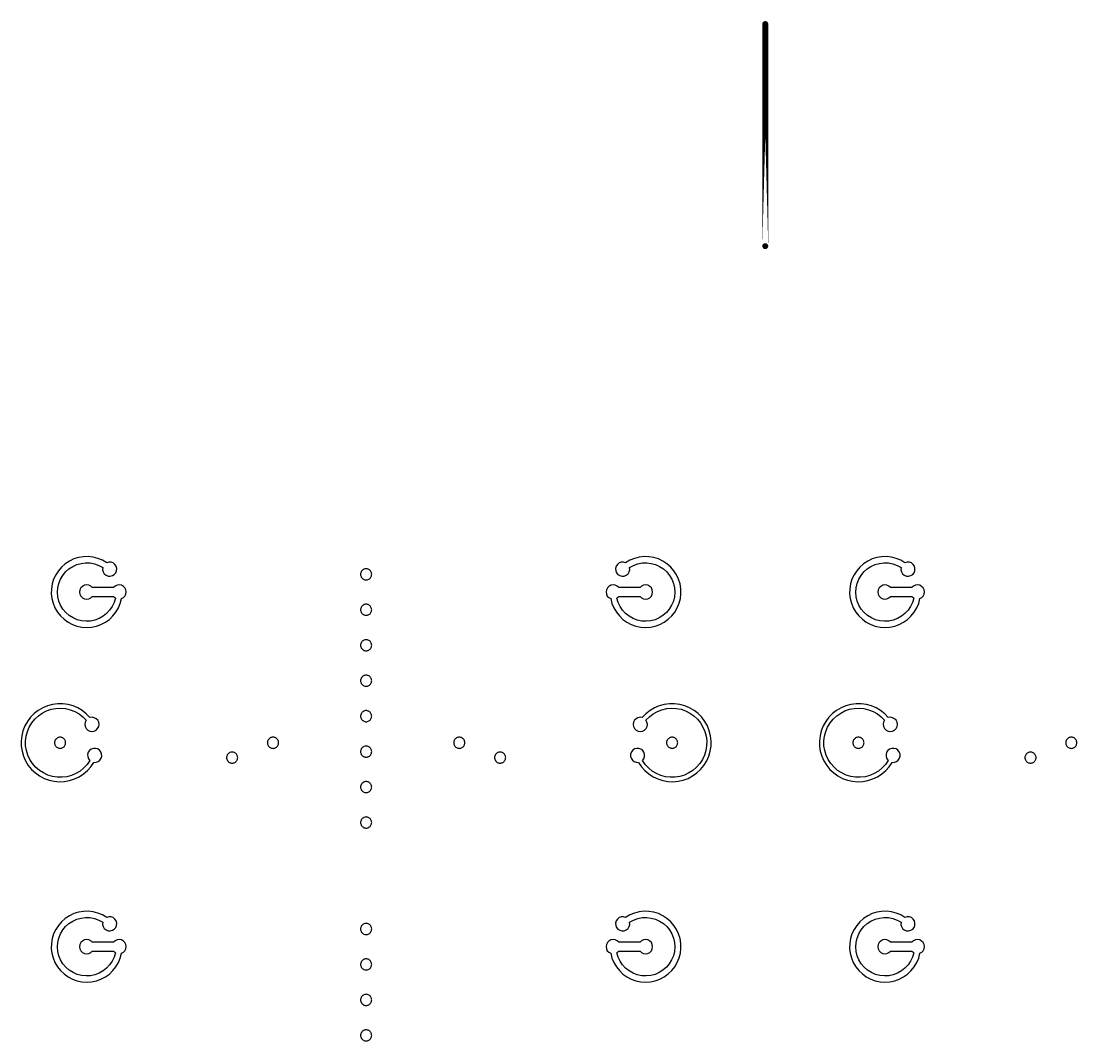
# Model space of a CAD drawing. Extents: x -100 to 100, y -100 to 100.
# Drawn here: x -53.16 to -38.91, y 50.46 to 64.24 of the extents above; entities that cross this region are included whole.
import ezdxf

# ---------------------------------------------------------------- set-up
doc = ezdxf.new("R2010")
doc.units = 0
doc.layers.get('0').update_dxf_attribs({"linetype": 'continuous'})
doc.layers.add('L8', color=7, linetype='continuous')

# ---------------------------------------------------------------- blocks, each defined once
blk = doc.blocks.new('LDI_XFL94-0512-011_L8_B1')
at = {"layer": 'L8'}
for points in [[(-52.06, -53.322), (-52.062, -53.352), (-52.055, -53.381), (-52.039, -53.407), (-52.015, -53.426), (-51.987, -53.437), (-51.957, -53.439), (-51.928, -53.431), (-51.903, -53.415), (-51.884, -53.392), (-51.873, -53.364), (-51.871, -53.334), (-51.879, -53.305), (-51.895, -53.279), (-51.919, -53.26), (-51.947, -53.25), (-51.977, -53.248), (-52.006, -53.256), (-52.063, -53.223), (-52.125, -53.198), (-52.189, -53.182), (-52.255, -53.174), (-52.321, -53.176), (-52.386, -53.187), (-52.45, -53.206), (-52.509, -53.235), (-52.565, -53.271), (-52.615, -53.315), (-52.658, -53.365), (-52.694, -53.42), (-52.722, -53.48), (-52.742, -53.543), (-52.752, -53.609), (-52.754, -53.675), (-52.746, -53.741), (-52.73, -53.805), (-52.704, -53.866), (-52.671, -53.923), (-52.63, -53.975), (-52.582, -54.021), (-52.528, -54.06), (-52.469, -54.091), (-52.407, -54.113), (-52.342, -54.127), (-52.276, -54.132), (-52.21, -54.127), (-52.145, -54.114), (-52.083, -54.091), (-52.024, -54.061), (-51.97, -54.022), (-51.922, -53.976), (-51.881, -53.925), (-51.847, -53.868), (-51.822, -53.807), (-51.805, -53.742), (-51.779, -53.728), (-51.759, -53.707), (-51.747, -53.68), (-51.743, -53.651), (-51.747, -53.623), (-51.761, -53.597), (-51.781, -53.576), (-51.807, -53.562), (-51.836, -53.557), (-51.865, -53.561), (-51.892, -53.573), (-51.913, -53.593), (-52.201, -53.593), (-52.222, -53.573), (-52.249, -53.561), (-52.278, -53.557), (-52.307, -53.562), (-52.333, -53.576), (-52.354, -53.597), (-52.367, -53.624), (-52.371, -53.653), (-52.367, -53.682), (-52.354, -53.708), (-52.333, -53.729), (-52.307, -53.743), (-52.278, -53.748), (-52.249, -53.745), (-52.222, -53.732), (-52.201, -53.713), (-51.913, -53.713), (-51.902, -53.724), (-51.889, -53.734), (-51.906, -53.793), (-51.932, -53.848), (-51.966, -53.898), (-52.007, -53.943), (-52.055, -53.98), (-52.107, -54.01), (-52.164, -54.032), (-52.224, -54.045), (-52.285, -54.048), (-52.345, -54.042), (-52.404, -54.026), (-52.46, -54.002), (-52.511, -53.97), (-52.557, -53.93), (-52.596, -53.884), (-52.628, -53.832), (-52.651, -53.775), (-52.666, -53.716), (-52.671, -53.656), (-52.666, -53.595), (-52.653, -53.536), (-52.631, -53.479), (-52.6, -53.427), (-52.561, -53.38), (-52.516, -53.339), (-52.465, -53.306), (-52.41, -53.281), (-52.351, -53.265), (-52.291, -53.258), (-52.23, -53.26), (-52.17, -53.272), (-52.113, -53.292), (-52.06, -53.322)], [(-45.117, -53.734), (-45.104, -53.724), (-45.093, -53.713), (-44.805, -53.713), (-44.784, -53.732), (-44.757, -53.745), (-44.728, -53.748), (-44.699, -53.743), (-44.673, -53.729), (-44.652, -53.708), (-44.639, -53.682), (-44.635, -53.653), (-44.639, -53.624), (-44.652, -53.597), (-44.673, -53.576), (-44.699, -53.562), (-44.728, -53.557), (-44.757, -53.561), (-44.784, -53.573), (-44.805, -53.593), (-45.093, -53.593), (-45.114, -53.573), (-45.141, -53.561), (-45.17, -53.557), (-45.199, -53.562), (-45.225, -53.576), (-45.245, -53.597), (-45.259, -53.623), (-45.263, -53.651), (-45.259, -53.68), (-45.247, -53.707), (-45.227, -53.728), (-45.201, -53.742), (-45.184, -53.807), (-45.159, -53.868), (-45.125, -53.925), (-45.084, -53.976), (-45.036, -54.022), (-44.982, -54.061), (-44.923, -54.091), (-44.861, -54.114), (-44.796, -54.127), (-44.73, -54.132), (-44.664, -54.127), (-44.599, -54.113), (-44.537, -54.091), (-44.478, -54.06), (-44.424, -54.021), (-44.376, -53.975), (-44.335, -53.923), (-44.302, -53.866), (-44.276, -53.805), (-44.26, -53.741), (-44.252, -53.675), (-44.254, -53.609), (-44.264, -53.543), (-44.284, -53.48), (-44.312, -53.42), (-44.348, -53.365), (-44.391, -53.315), (-44.441, -53.271), (-44.497, -53.235), (-44.556, -53.206), (-44.62, -53.187), (-44.685, -53.176), (-44.751, -53.174), (-44.817, -53.182), (-44.881, -53.198), (-44.943, -53.223), (-45, -53.256), (-45.029, -53.248), (-45.059, -53.25), (-45.087, -53.26), (-45.111, -53.279), (-45.127, -53.305), (-45.135, -53.334), (-45.133, -53.364), (-45.122, -53.392), (-45.103, -53.415), (-45.078, -53.431), (-45.049, -53.439), (-45.019, -53.437), (-44.991, -53.426), (-44.967, -53.407), (-44.951, -53.381), (-44.944, -53.352), (-44.946, -53.322), (-44.893, -53.292), (-44.836, -53.272), (-44.776, -53.26), (-44.715, -53.258), (-44.655, -53.265), (-44.596, -53.281), (-44.541, -53.306), (-44.49, -53.339), (-44.445, -53.38), (-44.406, -53.427), (-44.375, -53.479), (-44.353, -53.536), (-44.34, -53.595), (-44.335, -53.656), (-44.34, -53.716), (-44.355, -53.775), (-44.378, -53.832), (-44.41, -53.884), (-44.449, -53.93), (-44.495, -53.97), (-44.546, -54.002), (-44.602, -54.026), (-44.661, -54.042), (-44.721, -54.048), (-44.782, -54.045), (-44.842, -54.032), (-44.899, -54.01), (-44.951, -53.98), (-44.999, -53.943), (-45.04, -53.898), (-45.074, -53.848), (-45.1, -53.793), (-45.117, -53.734)], [(-41.281, -53.322), (-41.283, -53.352), (-41.276, -53.381), (-41.26, -53.407), (-41.237, -53.426), (-41.209, -53.437), (-41.179, -53.439), (-41.15, -53.431), (-41.124, -53.415), (-41.105, -53.392), (-41.094, -53.364), (-41.093, -53.334), (-41.1, -53.305), (-41.117, -53.279), (-41.14, -53.26), (-41.169, -53.25), (-41.199, -53.248), (-41.228, -53.256), (-41.285, -53.223), (-41.346, -53.198), (-41.41, -53.182), (-41.476, -53.174), (-41.543, -53.176), (-41.608, -53.187), (-41.671, -53.206), (-41.731, -53.235), (-41.786, -53.271), (-41.836, -53.315), (-41.88, -53.365), (-41.916, -53.42), (-41.944, -53.48), (-41.963, -53.543), (-41.974, -53.609), (-41.976, -53.675), (-41.968, -53.741), (-41.951, -53.805), (-41.926, -53.866), (-41.892, -53.923), (-41.851, -53.975), (-41.803, -54.021), (-41.75, -54.06), (-41.691, -54.091), (-41.629, -54.113), (-41.564, -54.127), (-41.498, -54.132), (-41.432, -54.127), (-41.367, -54.114), (-41.305, -54.091), (-41.246, -54.061), (-41.192, -54.022), (-41.144, -53.976), (-41.103, -53.925), (-41.069, -53.868), (-41.043, -53.807), (-41.026, -53.742), (-41.001, -53.728), (-40.981, -53.707), (-40.968, -53.68), (-40.964, -53.651), (-40.969, -53.623), (-40.982, -53.597), (-41.003, -53.576), (-41.029, -53.562), (-41.058, -53.557), (-41.087, -53.561), (-41.113, -53.573), (-41.135, -53.593), (-41.422, -53.593), (-41.444, -53.573), (-41.471, -53.561), (-41.5, -53.557), (-41.529, -53.562), (-41.555, -53.576), (-41.575, -53.597), (-41.588, -53.624), (-41.593, -53.653), (-41.588, -53.682), (-41.575, -53.708), (-41.555, -53.729), (-41.529, -53.743), (-41.5, -53.748), (-41.471, -53.745), (-41.444, -53.732), (-41.422, -53.713), (-41.135, -53.713), (-41.123, -53.724), (-41.11, -53.734), (-41.127, -53.793), (-41.153, -53.848), (-41.187, -53.898), (-41.228, -53.943), (-41.276, -53.98), (-41.329, -54.01), (-41.386, -54.032), (-41.445, -54.045), (-41.506, -54.048), (-41.567, -54.042), (-41.625, -54.026), (-41.681, -54.002), (-41.733, -53.97), (-41.779, -53.93), (-41.818, -53.884), (-41.849, -53.832), (-41.873, -53.775), (-41.887, -53.716), (-41.892, -53.656), (-41.888, -53.595), (-41.875, -53.536), (-41.852, -53.479), (-41.821, -53.427), (-41.783, -53.38), (-41.738, -53.339), (-41.687, -53.306), (-41.631, -53.281), (-41.573, -53.265), (-41.512, -53.258), (-41.451, -53.26), (-41.392, -53.272), (-41.335, -53.292), (-41.281, -53.322)], [(-48.503, -53.338), (-48.513, -53.339), (-48.522, -53.341), (-48.532, -53.344), (-48.54, -53.348), (-48.549, -53.354), (-48.556, -53.36), (-48.562, -53.368), (-48.568, -53.376), (-48.572, -53.384), (-48.575, -53.394), (-48.577, -53.403), (-48.578, -53.413), (-48.577, -53.423), (-48.575, -53.433), (-48.572, -53.442), (-48.568, -53.451), (-48.562, -53.459), (-48.556, -53.466), (-48.549, -53.473), (-48.54, -53.478), (-48.532, -53.482), (-48.522, -53.486), (-48.513, -53.488), (-48.503, -53.488), (-48.493, -53.488), (-48.484, -53.486), (-48.474, -53.482), (-48.465, -53.478), (-48.457, -53.473), (-48.45, -53.466), (-48.443, -53.459), (-48.438, -53.451), (-48.434, -53.442), (-48.431, -53.433), (-48.429, -53.423), (-48.428, -53.413), (-48.429, -53.403), (-48.431, -53.394), (-48.434, -53.384), (-48.438, -53.376), (-48.443, -53.368), (-48.45, -53.36), (-48.457, -53.354), (-48.465, -53.348), (-48.474, -53.344), (-48.484, -53.341), (-48.493, -53.339), (-48.503, -53.338)], [(-48.503, -53.817), (-48.513, -53.818), (-48.522, -53.82), (-48.532, -53.823), (-48.54, -53.827), (-48.549, -53.833), (-48.556, -53.839), (-48.562, -53.847), (-48.568, -53.855), (-48.572, -53.864), (-48.575, -53.873), (-48.577, -53.882), (-48.578, -53.892), (-48.577, -53.902), (-48.575, -53.912), (-48.572, -53.921), (-48.568, -53.93), (-48.562, -53.938), (-48.556, -53.945), (-48.549, -53.952), (-48.54, -53.957), (-48.532, -53.962), (-48.522, -53.965), (-48.513, -53.967), (-48.503, -53.967), (-48.493, -53.967), (-48.484, -53.965), (-48.474, -53.962), (-48.465, -53.957), (-48.457, -53.952), (-48.45, -53.945), (-48.443, -53.938), (-48.438, -53.93), (-48.434, -53.921), (-48.431, -53.912), (-48.429, -53.902), (-48.428, -53.892), (-48.429, -53.882), (-48.431, -53.873), (-48.434, -53.864), (-48.438, -53.855), (-48.443, -53.847), (-48.45, -53.839), (-48.457, -53.833), (-48.465, -53.827), (-48.474, -53.823), (-48.484, -53.82), (-48.493, -53.818), (-48.503, -53.817)], [(-48.503, -54.296), (-48.513, -54.297), (-48.522, -54.299), (-48.532, -54.302), (-48.54, -54.306), (-48.549, -54.312), (-48.556, -54.318), (-48.562, -54.326), (-48.568, -54.334), (-48.572, -54.343), (-48.575, -54.352), (-48.577, -54.361), (-48.578, -54.371), (-48.577, -54.381), (-48.575, -54.391), (-48.572, -54.4), (-48.568, -54.409), (-48.562, -54.417), (-48.556, -54.424), (-48.549, -54.431), (-48.54, -54.436), (-48.532, -54.441), (-48.522, -54.444), (-48.513, -54.446), (-48.503, -54.446), (-48.493, -54.446), (-48.484, -54.444), (-48.474, -54.441), (-48.465, -54.436), (-48.457, -54.431), (-48.45, -54.424), (-48.443, -54.417), (-48.438, -54.409), (-48.434, -54.4), (-48.431, -54.391), (-48.429, -54.381), (-48.428, -54.371), (-48.429, -54.361), (-48.431, -54.352), (-48.434, -54.343), (-48.438, -54.334), (-48.443, -54.326), (-48.45, -54.318), (-48.457, -54.312), (-48.465, -54.306), (-48.474, -54.302), (-48.484, -54.299), (-48.493, -54.297), (-48.503, -54.296)], [(-48.503, -54.775), (-48.513, -54.776), (-48.522, -54.778), (-48.532, -54.781), (-48.54, -54.785), (-48.549, -54.791), (-48.556, -54.797), (-48.562, -54.805), (-48.568, -54.813), (-48.572, -54.822), (-48.575, -54.831), (-48.577, -54.841), (-48.578, -54.85), (-48.577, -54.86), (-48.575, -54.87), (-48.572, -54.879), (-48.568, -54.888), (-48.562, -54.896), (-48.556, -54.903), (-48.549, -54.91), (-48.54, -54.915), (-48.532, -54.92), (-48.522, -54.923), (-48.513, -54.925), (-48.503, -54.925), (-48.493, -54.925), (-48.484, -54.923), (-48.474, -54.92), (-48.465, -54.915), (-48.457, -54.91), (-48.45, -54.903), (-48.443, -54.896), (-48.438, -54.888), (-48.434, -54.879), (-48.431, -54.87), (-48.429, -54.86), (-48.428, -54.85), (-48.429, -54.841), (-48.431, -54.831), (-48.434, -54.822), (-48.438, -54.813), (-48.443, -54.805), (-48.45, -54.797), (-48.457, -54.791), (-48.465, -54.785), (-48.474, -54.781), (-48.484, -54.778), (-48.493, -54.776), (-48.503, -54.775)], [(-52.281, -55.383), (-52.295, -55.41), (-52.3, -55.439), (-52.296, -55.469), (-52.282, -55.496), (-52.261, -55.517), (-52.235, -55.531), (-52.205, -55.536), (-52.176, -55.532), (-52.149, -55.518), (-52.128, -55.497), (-52.114, -55.471), (-52.109, -55.442), (-52.113, -55.412), (-52.126, -55.385), (-52.147, -55.364), (-52.173, -55.35), (-52.203, -55.344), (-52.232, -55.348), (-52.281, -55.298), (-52.336, -55.255), (-52.396, -55.219), (-52.46, -55.191), (-52.528, -55.173), (-52.597, -55.163), (-52.667, -55.163), (-52.737, -55.172), (-52.804, -55.19), (-52.869, -55.217), (-52.93, -55.252), (-52.985, -55.295), (-53.034, -55.345), (-53.076, -55.401), (-53.11, -55.462), (-53.136, -55.527), (-53.153, -55.595), (-53.161, -55.665), (-53.16, -55.735), (-53.149, -55.804), (-53.129, -55.871), (-53.101, -55.935), (-53.064, -55.994), (-53.019, -56.049), (-52.968, -56.097), (-52.911, -56.137), (-52.849, -56.17), (-52.784, -56.194), (-52.715, -56.209), (-52.645, -56.215), (-52.576, -56.212), (-52.507, -56.2), (-52.44, -56.178), (-52.377, -56.148), (-52.318, -56.11), (-52.265, -56.064), (-52.218, -56.012), (-52.179, -55.954), (-52.149, -55.953), (-52.121, -55.942), (-52.098, -55.924), (-52.081, -55.899), (-52.073, -55.87), (-52.074, -55.841), (-52.084, -55.812), (-52.102, -55.789), (-52.127, -55.772), (-52.156, -55.764), (-52.185, -55.764), (-52.214, -55.775), (-52.237, -55.793), (-52.254, -55.817), (-52.263, -55.846), (-52.262, -55.876), (-52.252, -55.904), (-52.234, -55.928), (-52.271, -55.982), (-52.315, -56.029), (-52.366, -56.071), (-52.422, -56.104), (-52.482, -56.13), (-52.545, -56.147), (-52.609, -56.155), (-52.675, -56.154), (-52.739, -56.144), (-52.802, -56.125), (-52.861, -56.097), (-52.915, -56.062), (-52.965, -56.019), (-53.008, -55.97), (-53.043, -55.915), (-53.071, -55.856), (-53.09, -55.794), (-53.1, -55.729), (-53.101, -55.664), (-53.093, -55.599), (-53.076, -55.536), (-53.051, -55.476), (-53.017, -55.42), (-52.976, -55.37), (-52.928, -55.325), (-52.875, -55.288), (-52.817, -55.258), (-52.755, -55.237), (-52.691, -55.225), (-52.626, -55.222), (-52.561, -55.227), (-52.497, -55.242), (-52.436, -55.266), (-52.379, -55.298), (-52.327, -55.337), (-52.281, -55.383)], [(-44.772, -55.928), (-44.754, -55.904), (-44.744, -55.876), (-44.743, -55.846), (-44.752, -55.817), (-44.769, -55.793), (-44.792, -55.775), (-44.821, -55.764), (-44.85, -55.764), (-44.879, -55.772), (-44.904, -55.789), (-44.922, -55.812), (-44.932, -55.841), (-44.933, -55.87), (-44.925, -55.899), (-44.908, -55.924), (-44.885, -55.942), (-44.857, -55.953), (-44.827, -55.954), (-44.787, -56.012), (-44.741, -56.064), (-44.688, -56.11), (-44.629, -56.148), (-44.566, -56.178), (-44.499, -56.2), (-44.43, -56.212), (-44.36, -56.215), (-44.291, -56.209), (-44.222, -56.194), (-44.157, -56.17), (-44.095, -56.137), (-44.038, -56.097), (-43.987, -56.049), (-43.942, -55.994), (-43.905, -55.935), (-43.877, -55.871), (-43.857, -55.804), (-43.846, -55.735), (-43.845, -55.665), (-43.853, -55.595), (-43.87, -55.527), (-43.896, -55.462), (-43.93, -55.401), (-43.972, -55.345), (-44.021, -55.295), (-44.076, -55.252), (-44.137, -55.217), (-44.202, -55.19), (-44.269, -55.172), (-44.339, -55.163), (-44.409, -55.163), (-44.478, -55.173), (-44.546, -55.191), (-44.61, -55.219), (-44.67, -55.255), (-44.725, -55.298), (-44.774, -55.348), (-44.803, -55.344), (-44.833, -55.35), (-44.859, -55.364), (-44.88, -55.385), (-44.893, -55.412), (-44.897, -55.442), (-44.892, -55.471), (-44.878, -55.497), (-44.857, -55.518), (-44.83, -55.532), (-44.801, -55.536), (-44.771, -55.531), (-44.745, -55.517), (-44.724, -55.496), (-44.71, -55.469), (-44.706, -55.439), (-44.711, -55.41), (-44.725, -55.383), (-44.679, -55.337), (-44.627, -55.298), (-44.57, -55.266), (-44.509, -55.242), (-44.445, -55.227), (-44.38, -55.222), (-44.315, -55.225), (-44.251, -55.237), (-44.189, -55.258), (-44.131, -55.288), (-44.078, -55.325), (-44.03, -55.37), (-43.989, -55.42), (-43.955, -55.476), (-43.93, -55.536), (-43.913, -55.599), (-43.905, -55.664), (-43.906, -55.729), (-43.916, -55.794), (-43.935, -55.856), (-43.963, -55.915), (-43.998, -55.97), (-44.041, -56.019), (-44.091, -56.062), (-44.145, -56.097), (-44.204, -56.125), (-44.267, -56.144), (-44.331, -56.154), (-44.397, -56.155), (-44.461, -56.147), (-44.524, -56.13), (-44.584, -56.104), (-44.64, -56.071), (-44.691, -56.029), (-44.735, -55.982), (-44.772, -55.928)], [(-41.503, -55.383), (-41.517, -55.41), (-41.522, -55.439), (-41.517, -55.469), (-41.504, -55.496), (-41.483, -55.517), (-41.457, -55.531), (-41.427, -55.536), (-41.397, -55.532), (-41.371, -55.518), (-41.349, -55.497), (-41.335, -55.471), (-41.33, -55.442), (-41.334, -55.412), (-41.347, -55.385), (-41.368, -55.364), (-41.395, -55.35), (-41.424, -55.344), (-41.454, -55.348), (-41.502, -55.298), (-41.557, -55.255), (-41.618, -55.219), (-41.682, -55.191), (-41.749, -55.173), (-41.819, -55.163), (-41.889, -55.163), (-41.958, -55.172), (-42.026, -55.19), (-42.091, -55.217), (-42.151, -55.252), (-42.207, -55.295), (-42.256, -55.345), (-42.298, -55.401), (-42.332, -55.462), (-42.358, -55.527), (-42.375, -55.595), (-42.383, -55.665), (-42.381, -55.735), (-42.371, -55.804), (-42.351, -55.871), (-42.322, -55.935), (-42.285, -55.994), (-42.241, -56.049), (-42.19, -56.097), (-42.133, -56.137), (-42.071, -56.17), (-42.005, -56.194), (-41.937, -56.209), (-41.867, -56.215), (-41.797, -56.212), (-41.728, -56.2), (-41.662, -56.178), (-41.598, -56.148), (-41.54, -56.11), (-41.487, -56.064), (-41.44, -56.012), (-41.401, -55.954), (-41.371, -55.953), (-41.343, -55.942), (-41.319, -55.924), (-41.302, -55.899), (-41.294, -55.87), (-41.295, -55.841), (-41.305, -55.812), (-41.324, -55.789), (-41.348, -55.772), (-41.377, -55.764), (-41.407, -55.764), (-41.435, -55.775), (-41.459, -55.793), (-41.476, -55.817), (-41.484, -55.846), (-41.483, -55.876), (-41.473, -55.904), (-41.455, -55.928), (-41.493, -55.982), (-41.537, -56.029), (-41.587, -56.071), (-41.643, -56.104), (-41.703, -56.13), (-41.766, -56.147), (-41.831, -56.155), (-41.896, -56.154), (-41.961, -56.144), (-42.023, -56.125), (-42.082, -56.097), (-42.137, -56.062), (-42.186, -56.019), (-42.229, -55.97), (-42.265, -55.915), (-42.292, -55.856), (-42.311, -55.794), (-42.322, -55.729), (-42.323, -55.664), (-42.315, -55.599), (-42.298, -55.536), (-42.272, -55.476), (-42.239, -55.42), (-42.198, -55.37), (-42.15, -55.325), (-42.096, -55.288), (-42.038, -55.258), (-41.976, -55.237), (-41.912, -55.225), (-41.847, -55.222), (-41.782, -55.227), (-41.719, -55.242), (-41.658, -55.266), (-41.601, -55.298), (-41.549, -55.337), (-41.503, -55.383)], [(-48.503, -55.254), (-48.513, -55.255), (-48.522, -55.257), (-48.532, -55.26), (-48.54, -55.264), (-48.549, -55.27), (-48.556, -55.276), (-48.562, -55.284), (-48.568, -55.292), (-48.572, -55.301), (-48.575, -55.31), (-48.577, -55.32), (-48.578, -55.329), (-48.577, -55.339), (-48.575, -55.349), (-48.572, -55.358), (-48.568, -55.367), (-48.562, -55.375), (-48.556, -55.382), (-48.549, -55.389), (-48.54, -55.394), (-48.532, -55.399), (-48.522, -55.402), (-48.513, -55.404), (-48.503, -55.404), (-48.493, -55.404), (-48.484, -55.402), (-48.474, -55.399), (-48.465, -55.394), (-48.457, -55.389), (-48.45, -55.382), (-48.443, -55.375), (-48.438, -55.367), (-48.434, -55.358), (-48.431, -55.349), (-48.429, -55.339), (-48.428, -55.329), (-48.429, -55.32), (-48.431, -55.31), (-48.434, -55.301), (-48.438, -55.292), (-48.443, -55.284), (-48.45, -55.276), (-48.457, -55.27), (-48.465, -55.264), (-48.474, -55.26), (-48.484, -55.257), (-48.493, -55.255), (-48.503, -55.254)], [(-52.635, -55.614), (-52.645, -55.614), (-52.654, -55.616), (-52.663, -55.619), (-52.672, -55.624), (-52.68, -55.629), (-52.688, -55.636), (-52.694, -55.643), (-52.7, -55.651), (-52.704, -55.66), (-52.707, -55.669), (-52.709, -55.679), (-52.71, -55.689), (-52.709, -55.698), (-52.707, -55.708), (-52.704, -55.717), (-52.7, -55.726), (-52.694, -55.734), (-52.688, -55.742), (-52.68, -55.748), (-52.672, -55.754), (-52.663, -55.758), (-52.654, -55.761), (-52.645, -55.763), (-52.635, -55.764), (-52.625, -55.763), (-52.615, -55.761), (-52.606, -55.758), (-52.597, -55.754), (-52.589, -55.748), (-52.582, -55.742), (-52.575, -55.734), (-52.57, -55.726), (-52.565, -55.717), (-52.562, -55.708), (-52.56, -55.698), (-52.56, -55.689), (-52.56, -55.679), (-52.562, -55.669), (-52.565, -55.66), (-52.57, -55.651), (-52.575, -55.643), (-52.582, -55.636), (-52.589, -55.629), (-52.597, -55.624), (-52.606, -55.619), (-52.615, -55.616), (-52.625, -55.614), (-52.635, -55.614)], [(-49.76, -55.614), (-49.77, -55.614), (-49.78, -55.616), (-49.789, -55.619), (-49.798, -55.624), (-49.806, -55.629), (-49.814, -55.636), (-49.82, -55.643), (-49.825, -55.651), (-49.83, -55.66), (-49.833, -55.669), (-49.835, -55.679), (-49.835, -55.689), (-49.835, -55.698), (-49.833, -55.708), (-49.83, -55.717), (-49.825, -55.726), (-49.82, -55.734), (-49.814, -55.742), (-49.806, -55.748), (-49.798, -55.754), (-49.789, -55.758), (-49.78, -55.761), (-49.77, -55.763), (-49.76, -55.764), (-49.751, -55.763), (-49.741, -55.761), (-49.732, -55.758), (-49.723, -55.754), (-49.715, -55.748), (-49.707, -55.742), (-49.701, -55.734), (-49.696, -55.726), (-49.691, -55.717), (-49.688, -55.708), (-49.686, -55.698), (-49.685, -55.689), (-49.686, -55.679), (-49.688, -55.669), (-49.691, -55.66), (-49.696, -55.651), (-49.701, -55.643), (-49.707, -55.636), (-49.715, -55.629), (-49.723, -55.624), (-49.732, -55.619), (-49.741, -55.616), (-49.751, -55.614), (-49.76, -55.614)], [(-48.503, -55.733), (-48.513, -55.734), (-48.522, -55.736), (-48.532, -55.739), (-48.54, -55.743), (-48.549, -55.749), (-48.556, -55.755), (-48.562, -55.763), (-48.568, -55.771), (-48.572, -55.78), (-48.575, -55.789), (-48.577, -55.799), (-48.578, -55.808), (-48.577, -55.818), (-48.575, -55.828), (-48.572, -55.837), (-48.568, -55.846), (-48.562, -55.854), (-48.556, -55.861), (-48.549, -55.868), (-48.54, -55.873), (-48.532, -55.878), (-48.522, -55.881), (-48.513, -55.883), (-48.503, -55.883), (-48.493, -55.883), (-48.484, -55.881), (-48.474, -55.878), (-48.465, -55.873), (-48.457, -55.868), (-48.45, -55.861), (-48.443, -55.854), (-48.438, -55.846), (-48.434, -55.837), (-48.431, -55.828), (-48.429, -55.818), (-48.428, -55.808), (-48.429, -55.799), (-48.431, -55.789), (-48.434, -55.78), (-48.438, -55.771), (-48.443, -55.763), (-48.45, -55.755), (-48.457, -55.749), (-48.465, -55.743), (-48.474, -55.739), (-48.484, -55.736), (-48.493, -55.734), (-48.503, -55.733)], [(-47.246, -55.614), (-47.255, -55.614), (-47.265, -55.616), (-47.274, -55.619), (-47.283, -55.624), (-47.291, -55.629), (-47.299, -55.636), (-47.305, -55.643), (-47.31, -55.651), (-47.315, -55.66), (-47.318, -55.669), (-47.32, -55.679), (-47.321, -55.689), (-47.32, -55.698), (-47.318, -55.708), (-47.315, -55.717), (-47.31, -55.726), (-47.305, -55.734), (-47.299, -55.742), (-47.291, -55.748), (-47.283, -55.754), (-47.274, -55.758), (-47.265, -55.761), (-47.255, -55.763), (-47.246, -55.764), (-47.236, -55.763), (-47.226, -55.761), (-47.217, -55.758), (-47.208, -55.754), (-47.2, -55.748), (-47.192, -55.742), (-47.186, -55.734), (-47.181, -55.726), (-47.176, -55.717), (-47.173, -55.708), (-47.171, -55.698), (-47.171, -55.689), (-47.171, -55.679), (-47.173, -55.669), (-47.176, -55.66), (-47.181, -55.651), (-47.186, -55.643), (-47.192, -55.636), (-47.2, -55.629), (-47.208, -55.624), (-47.217, -55.619), (-47.226, -55.616), (-47.236, -55.614), (-47.246, -55.614)], [(-44.371, -55.614), (-44.381, -55.614), (-44.391, -55.616), (-44.4, -55.619), (-44.409, -55.624), (-44.417, -55.629), (-44.424, -55.636), (-44.431, -55.643), (-44.436, -55.651), (-44.441, -55.66), (-44.444, -55.669), (-44.446, -55.679), (-44.446, -55.689), (-44.446, -55.698), (-44.444, -55.708), (-44.441, -55.717), (-44.436, -55.726), (-44.431, -55.734), (-44.424, -55.742), (-44.417, -55.748), (-44.409, -55.754), (-44.4, -55.758), (-44.391, -55.761), (-44.381, -55.763), (-44.371, -55.764), (-44.361, -55.763), (-44.352, -55.761), (-44.343, -55.758), (-44.334, -55.754), (-44.326, -55.748), (-44.318, -55.742), (-44.312, -55.734), (-44.306, -55.726), (-44.302, -55.717), (-44.299, -55.708), (-44.297, -55.698), (-44.296, -55.689), (-44.297, -55.679), (-44.299, -55.669), (-44.302, -55.66), (-44.306, -55.651), (-44.312, -55.643), (-44.318, -55.636), (-44.326, -55.629), (-44.334, -55.624), (-44.343, -55.619), (-44.352, -55.616), (-44.361, -55.614), (-44.371, -55.614)], [(-41.856, -55.614), (-41.866, -55.614), (-41.876, -55.616), (-41.885, -55.619), (-41.894, -55.624), (-41.902, -55.629), (-41.909, -55.636), (-41.916, -55.643), (-41.921, -55.651), (-41.926, -55.66), (-41.929, -55.669), (-41.931, -55.679), (-41.931, -55.689), (-41.931, -55.698), (-41.929, -55.708), (-41.926, -55.717), (-41.921, -55.726), (-41.916, -55.734), (-41.909, -55.742), (-41.902, -55.748), (-41.894, -55.754), (-41.885, -55.758), (-41.876, -55.761), (-41.866, -55.763), (-41.856, -55.764), (-41.846, -55.763), (-41.837, -55.761), (-41.828, -55.758), (-41.819, -55.754), (-41.811, -55.748), (-41.803, -55.742), (-41.797, -55.734), (-41.791, -55.726), (-41.787, -55.717), (-41.784, -55.708), (-41.782, -55.698), (-41.781, -55.689), (-41.782, -55.679), (-41.784, -55.669), (-41.787, -55.66), (-41.791, -55.651), (-41.797, -55.643), (-41.803, -55.636), (-41.811, -55.629), (-41.819, -55.624), (-41.828, -55.619), (-41.837, -55.616), (-41.846, -55.614), (-41.856, -55.614)], [(-38.982, -55.614), (-38.992, -55.614), (-39.001, -55.616), (-39.011, -55.619), (-39.02, -55.624), (-39.028, -55.629), (-39.035, -55.636), (-39.042, -55.643), (-39.047, -55.651), (-39.051, -55.66), (-39.054, -55.669), (-39.056, -55.679), (-39.057, -55.689), (-39.056, -55.698), (-39.054, -55.708), (-39.051, -55.717), (-39.047, -55.726), (-39.042, -55.734), (-39.035, -55.742), (-39.028, -55.748), (-39.02, -55.754), (-39.011, -55.758), (-39.001, -55.761), (-38.992, -55.763), (-38.982, -55.764), (-38.972, -55.763), (-38.963, -55.761), (-38.953, -55.758), (-38.945, -55.754), (-38.936, -55.748), (-38.929, -55.742), (-38.923, -55.734), (-38.917, -55.726), (-38.913, -55.717), (-38.91, -55.708), (-38.908, -55.698), (-38.907, -55.689), (-38.908, -55.679), (-38.91, -55.669), (-38.913, -55.66), (-38.917, -55.651), (-38.923, -55.643), (-38.929, -55.636), (-38.936, -55.629), (-38.945, -55.624), (-38.953, -55.619), (-38.963, -55.616), (-38.972, -55.614), (-38.982, -55.614)], [(-50.312, -55.814), (-50.322, -55.815), (-50.331, -55.817), (-50.341, -55.82), (-50.349, -55.824), (-50.358, -55.83), (-50.365, -55.836), (-50.371, -55.844), (-50.377, -55.852), (-50.381, -55.861), (-50.384, -55.87), (-50.386, -55.88), (-50.387, -55.889), (-50.386, -55.899), (-50.384, -55.909), (-50.381, -55.918), (-50.377, -55.927), (-50.371, -55.935), (-50.365, -55.942), (-50.358, -55.949), (-50.349, -55.954), (-50.341, -55.959), (-50.331, -55.962), (-50.322, -55.964), (-50.312, -55.964), (-50.302, -55.964), (-50.293, -55.962), (-50.283, -55.959), (-50.274, -55.954), (-50.266, -55.949), (-50.259, -55.942), (-50.252, -55.935), (-50.247, -55.927), (-50.243, -55.918), (-50.239, -55.909), (-50.238, -55.899), (-50.237, -55.889), (-50.238, -55.88), (-50.239, -55.87), (-50.243, -55.861), (-50.247, -55.852), (-50.252, -55.844), (-50.259, -55.836), (-50.266, -55.83), (-50.274, -55.824), (-50.283, -55.82), (-50.293, -55.817), (-50.302, -55.815), (-50.312, -55.814)], [(-46.694, -55.814), (-46.704, -55.815), (-46.713, -55.817), (-46.723, -55.82), (-46.732, -55.824), (-46.74, -55.83), (-46.747, -55.836), (-46.754, -55.844), (-46.759, -55.852), (-46.763, -55.861), (-46.767, -55.87), (-46.768, -55.88), (-46.769, -55.889), (-46.768, -55.899), (-46.767, -55.909), (-46.763, -55.918), (-46.759, -55.927), (-46.754, -55.935), (-46.747, -55.942), (-46.74, -55.949), (-46.732, -55.954), (-46.723, -55.959), (-46.713, -55.962), (-46.704, -55.964), (-46.694, -55.964), (-46.684, -55.964), (-46.675, -55.962), (-46.665, -55.959), (-46.657, -55.954), (-46.648, -55.949), (-46.641, -55.942), (-46.635, -55.935), (-46.629, -55.927), (-46.625, -55.918), (-46.622, -55.909), (-46.62, -55.899), (-46.619, -55.889), (-46.62, -55.88), (-46.622, -55.87), (-46.625, -55.861), (-46.629, -55.852), (-46.635, -55.844), (-46.641, -55.836), (-46.648, -55.83), (-46.657, -55.824), (-46.665, -55.82), (-46.675, -55.817), (-46.684, -55.815), (-46.694, -55.814)], [(-39.533, -55.814), (-39.543, -55.815), (-39.553, -55.817), (-39.562, -55.82), (-39.571, -55.824), (-39.579, -55.83), (-39.587, -55.836), (-39.593, -55.844), (-39.598, -55.852), (-39.603, -55.861), (-39.606, -55.87), (-39.608, -55.88), (-39.608, -55.889), (-39.608, -55.899), (-39.606, -55.909), (-39.603, -55.918), (-39.598, -55.927), (-39.593, -55.935), (-39.587, -55.942), (-39.579, -55.949), (-39.571, -55.954), (-39.562, -55.959), (-39.553, -55.962), (-39.543, -55.964), (-39.533, -55.964), (-39.524, -55.964), (-39.514, -55.962), (-39.505, -55.959), (-39.496, -55.954), (-39.488, -55.949), (-39.48, -55.942), (-39.474, -55.935), (-39.469, -55.927), (-39.464, -55.918), (-39.461, -55.909), (-39.459, -55.899), (-39.458, -55.889), (-39.459, -55.88), (-39.461, -55.87), (-39.464, -55.861), (-39.469, -55.852), (-39.474, -55.844), (-39.48, -55.836), (-39.488, -55.83), (-39.496, -55.824), (-39.505, -55.82), (-39.514, -55.817), (-39.524, -55.815), (-39.533, -55.814)], [(-48.503, -56.212), (-48.513, -56.213), (-48.522, -56.215), (-48.532, -56.218), (-48.54, -56.222), (-48.549, -56.228), (-48.556, -56.234), (-48.562, -56.242), (-48.568, -56.25), (-48.572, -56.259), (-48.575, -56.268), (-48.577, -56.278), (-48.578, -56.287), (-48.577, -56.297), (-48.575, -56.307), (-48.572, -56.316), (-48.568, -56.325), (-48.562, -56.333), (-48.556, -56.34), (-48.549, -56.347), (-48.54, -56.352), (-48.532, -56.357), (-48.522, -56.36), (-48.513, -56.362), (-48.503, -56.362), (-48.493, -56.362), (-48.484, -56.36), (-48.474, -56.357), (-48.465, -56.352), (-48.457, -56.347), (-48.45, -56.34), (-48.443, -56.333), (-48.438, -56.325), (-48.434, -56.316), (-48.431, -56.307), (-48.429, -56.297), (-48.428, -56.287), (-48.429, -56.278), (-48.431, -56.268), (-48.434, -56.259), (-48.438, -56.25), (-48.443, -56.242), (-48.45, -56.234), (-48.457, -56.228), (-48.465, -56.222), (-48.474, -56.218), (-48.484, -56.215), (-48.493, -56.213), (-48.503, -56.212)], [(-48.503, -56.691), (-48.513, -56.692), (-48.522, -56.694), (-48.532, -56.697), (-48.54, -56.702), (-48.549, -56.707), (-48.556, -56.713), (-48.562, -56.721), (-48.568, -56.729), (-48.572, -56.738), (-48.575, -56.747), (-48.577, -56.757), (-48.578, -56.766), (-48.577, -56.776), (-48.575, -56.786), (-48.572, -56.795), (-48.568, -56.804), (-48.562, -56.812), (-48.556, -56.82), (-48.549, -56.826), (-48.54, -56.831), (-48.532, -56.836), (-48.522, -56.839), (-48.513, -56.841), (-48.503, -56.841), (-48.493, -56.841), (-48.484, -56.839), (-48.474, -56.836), (-48.465, -56.831), (-48.457, -56.826), (-48.45, -56.82), (-48.443, -56.812), (-48.438, -56.804), (-48.434, -56.795), (-48.431, -56.786), (-48.429, -56.776), (-48.428, -56.766), (-48.429, -56.757), (-48.431, -56.747), (-48.434, -56.738), (-48.438, -56.729), (-48.443, -56.721), (-48.45, -56.713), (-48.457, -56.707), (-48.465, -56.702), (-48.474, -56.697), (-48.484, -56.694), (-48.493, -56.692), (-48.503, -56.691)]]:
    blk.add_lwpolyline(points, close=True, dxfattribs=at)
blk = doc.blocks.new('cutlineendpoint')
at = {"const_width": 0.04}
blk.add_lwpolyline([(-0.02, 0, 1), (0.02, 0, 1)], format="xyb", close=True, dxfattribs=at)

msp = doc.modelspace()

# ---------------------------------------------------------------- linework, layer by layer
at = {"layer": 'L8', "const_width": 0.08}
msp.add_lwpolyline([(-43.114, 61.2), (-43.114, 64.2)], close=True, dxfattribs=at)

# ---------------------------------------------------------------- block references
at = {"layer": 'L8'}
for name, p in [('cutlineendpoint', (-43.114, 64.2)), ('cutlineendpoint', (-43.114, 61.2)), ('LDI_XFL94-0512-011_L8_B1', (0, 110.18)), ('LDI_XFL94-0512-011_L8_B1', (0, 105.389))]:
    msp.add_blockref(name, p, dxfattribs=at)

doc.saveas('drawing.dxf')
